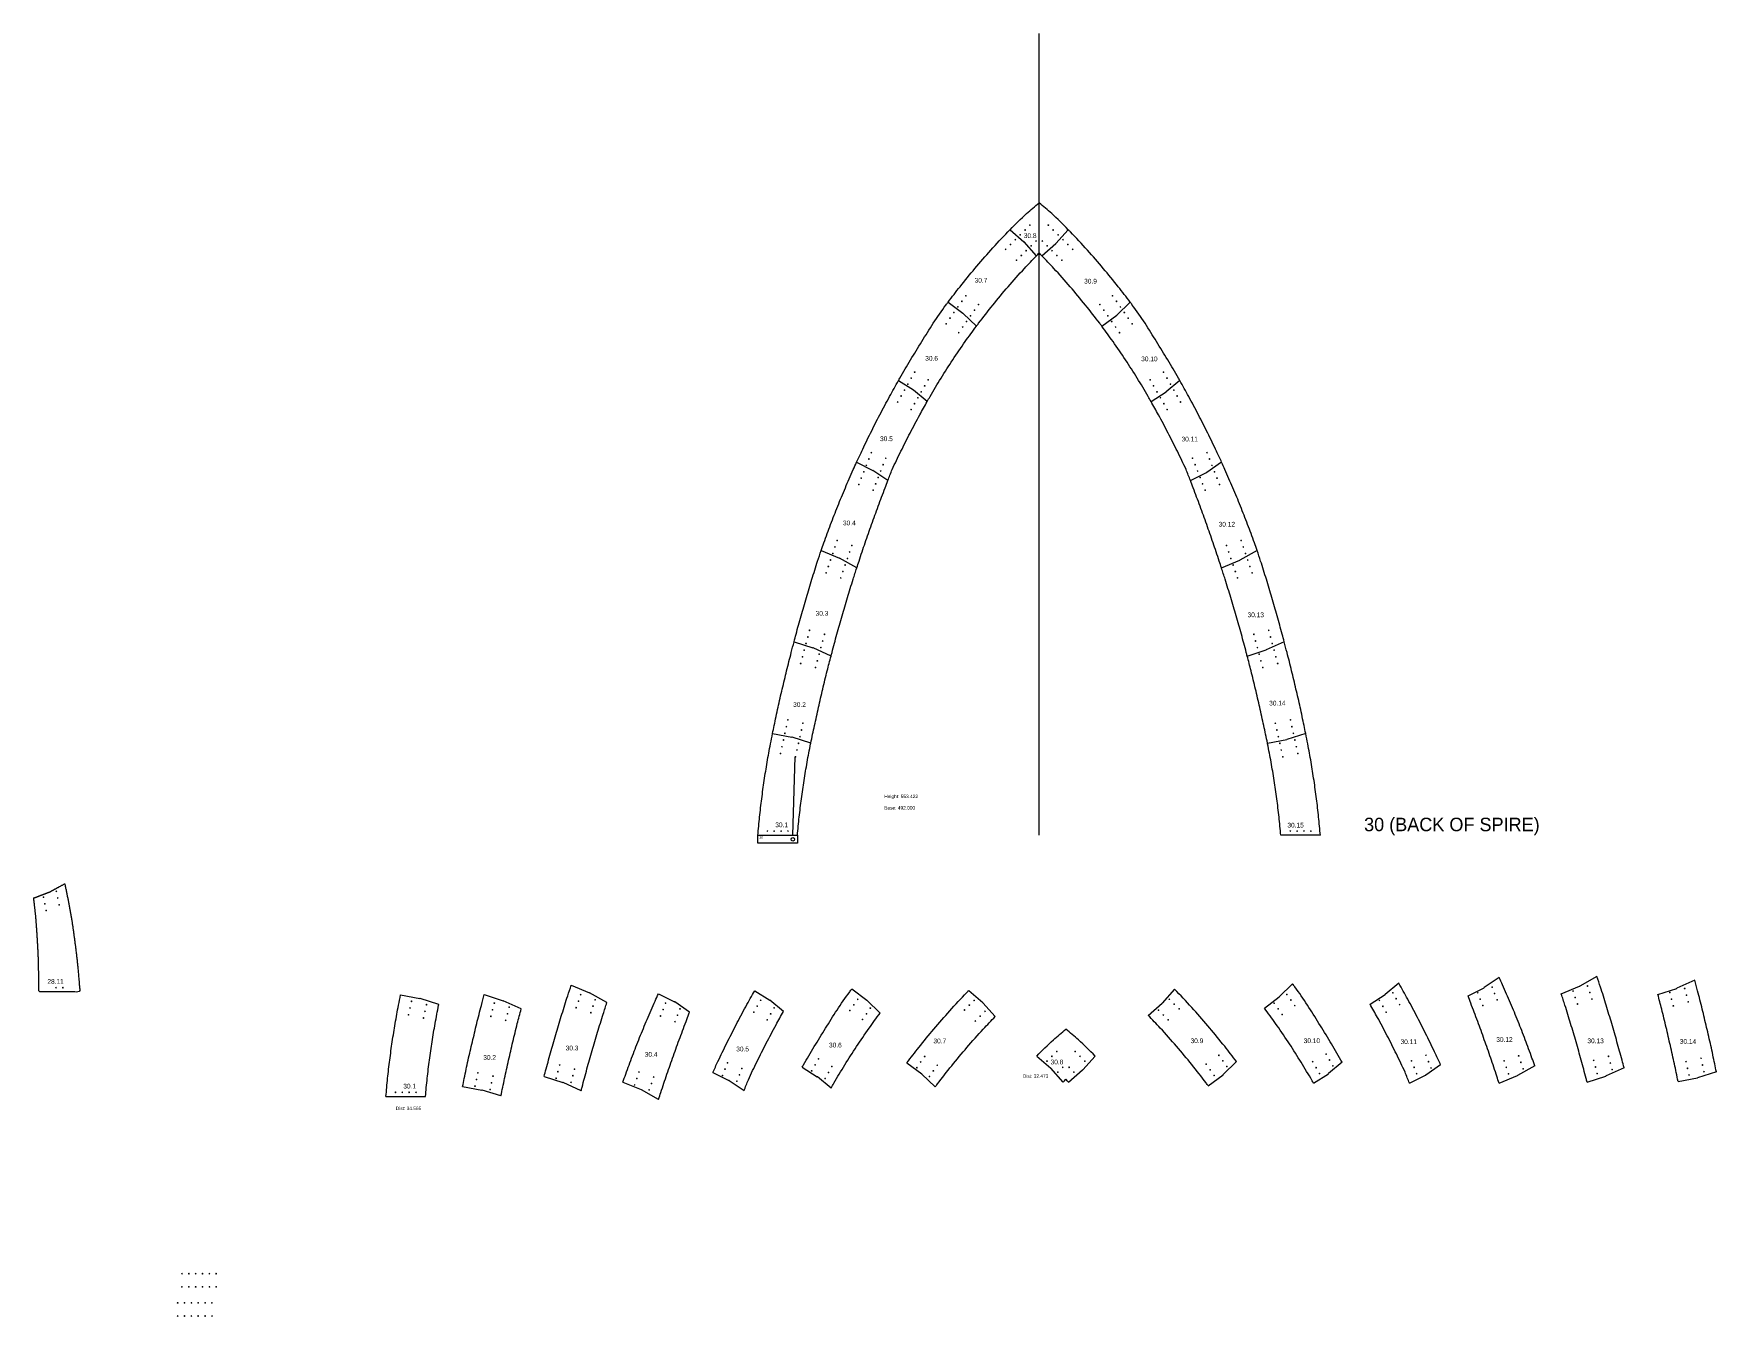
# Model space of a CAD drawing. Header units: inches. Extents: x -1683 to 11264, y -1696 to 4470.
# Drawn here: x 8330 to 9802, y -257 to 865 of the extents above; entities that cross this region are included whole.
import ezdxf

# ---------------------------------------------------------------- set-up
doc = ezdxf.new("R2010")
doc.units = ezdxf.units.IN
doc.header["$MEASUREMENT"] = 0
doc.layers.add('Anchoring', color=1, linetype='Continuous')
doc.layers.add('Annotation', color=7, linetype='Continuous', lineweight=9)
doc.layers.add('Drilling', color=3, linetype='Continuous', lineweight=13)
doc.styles.get("Standard").update_dxf_attribs({"font": 'Arial.ttf'})
doc.styles.add('Tw Cen MT', font='')
doc.styles.get('Tw Cen MT').set_extended_font_data('Tw Cen MT')

msp = doc.modelspace()

# ---------------------------------------------------------------- linework, layer by layer
for p, q in [((9209.366, 163.811), (9209.366, 865.251)), ((9183.89, 693.72), (9196.091, 683.054)), ((9234.843, 693.72), (9224.046, 681.635)), ((9206.975, 670.882), (9196.178, 682.967)), ((9211.758, 670.882), (9223.958, 681.548)), ((9129.762, 630.381), (9142.71, 620.582)), ((9154.451, 609.188), (9142.803, 620.502)), ((9264.282, 609.188), (9277.23, 618.987)), ((9288.971, 630.381), (9277.323, 619.067)), ((9086.361, 561.802), (9099.464, 553.5)), ((9332.372, 561.802), (9320.443, 551.886)), ((9111.498, 543.508), (9099.568, 553.424)), ((9307.235, 543.508), (9320.339, 551.81)), ((9049.723, 490.221), (9063.826, 483.114)), ((9369.009, 490.221), (9355.916, 481.392)), ((9077.028, 474.221), (9063.935, 483.05)), ((9341.705, 474.221), (9355.807, 481.328)), ((9018.686, 412.962), (9034.657, 406.297)), ((9400.047, 412.962), (9384.949, 404.502)), ((9049.858, 397.786), (9034.761, 406.246)), ((9368.875, 397.786), (9384.846, 404.451)), ((8994.979, 333.179), (9011.469, 327.874)), ((9027.346, 320.664), (9011.576, 327.832)), ((9391.387, 320.664), (9407.876, 325.97)), ((9423.754, 333.179), (9407.984, 326.011)), ((8976.179, 252.781), (8993.091, 249.645)), ((9442.554, 252.781), (9426.119, 247.706)), ((9009.639, 244.543), (8993.204, 249.617)), ((9409.094, 244.543), (9426.006, 247.678)), ((8963.366, 163.811), (8997.931, 163.811)), ((9455.366, 163.811), (9420.801, 163.811)), ((8800.064, 32.6), (8816.035, 25.935)), ((9045.573, 29.513), (9058.521, 19.714)), ((9431.125, 33.793), (9419.477, 22.479)), ((9523.954, 34.502), (9512.024, 24.586)), ((9584.552, 23.355), (9598.654, 30.462)), ((9611.857, 39.356), (9598.763, 30.526)), ((9666.157, 25.041), (9682.128, 31.707)), ((9697.329, 40.218), (9682.232, 31.757)), ((9750.588, 24.629), (9767.078, 29.934)), ((9782.955, 37.144), (9767.186, 29.976)), ((8650.79, 24.173), (8667.703, 21.038)), ((8684.251, 15.935), (8667.816, 21.01)), ((8723.893, 24.427), (8740.383, 19.122)), ((8756.26, 11.913), (8740.49, 19.08)), ((8831.236, 17.424), (8816.139, 25.884)), ((8876.355, 25.217), (8890.458, 18.11)), ((8903.66, 9.217), (8890.567, 18.046)), ((8960.569, 27.883), (8973.673, 19.581)), ((8985.706, 9.59), (8973.777, 19.506)), ((9070.262, 8.32), (9058.614, 19.634)), ((9147.889, 28.143), (9160.09, 17.477)), ((9170.974, 5.306), (9160.178, 17.391)), ((9304.831, 6.276), (9317.032, 16.942)), ((9327.916, 29.114), (9317.12, 17.029)), ((9406.436, 12.6), (9419.384, 22.399)), ((9498.816, 16.208), (9511.92, 24.51)), ((9207.3, -29.291), (9219.5, -39.956)), ((9258.253, -29.291), (9247.456, -41.376)), ((8923.932, -43.698), (8938.034, -50.805)), ((9002.172, -39.066), (9015.276, -47.368)), ((9093.761, -35.196), (9106.709, -44.995)), ((9230.385, -52.128), (9219.588, -40.043)), ((9235.168, -52.128), (9247.368, -41.462)), ((9382.045, -34.225), (9370.397, -45.539)), ((9474.526, -34.786), (9462.596, -44.702)), ((9560.591, -37.079), (9547.498, -45.908)), ((9642.894, -37.903), (9627.797, -46.363)), ((9721.036, -39.565), (9705.267, -46.733)), ((9801.756, -43.255), (9785.32, -48.329)), ((8705.093, -55.971), (8722.005, -59.107)), ((8776.357, -47.183), (8792.847, -52.489)), ((8808.724, -59.698), (8792.954, -52.53)), ((8845.318, -52.041), (8861.289, -58.707)), ((8876.49, -67.218), (8861.393, -58.757)), ((8951.236, -59.698), (8938.143, -50.869)), ((9027.309, -57.359), (9015.38, -47.443)), ((9118.45, -56.389), (9106.802, -45.075)), ((9357.356, -55.418), (9370.304, -45.619)), ((9449.389, -53.079), (9462.492, -44.777)), ((9533.286, -53.079), (9547.389, -45.972)), ((9611.722, -53.079), (9627.693, -46.414)), ((9688.669, -52.08), (9705.159, -46.775)), ((9768.295, -51.493), (9785.208, -48.357)), ((8637.978, -64.796), (8672.543, -64.796)), ((8738.553, -64.209), (8722.118, -59.135))]:
    msp.add_line(p, q)
for centre, start, end in [((9195.432, 682.301), 41.777511, 48.839722), ((9223.3, 682.301), 311.160278, 318.222489), ((9142.106, 619.784), 45.833383, 52.881474), ((9276.627, 619.784), 307.118526, 314.166617), ((9098.929, 552.655), 50.266369, 57.643305), ((9319.803, 552.655), 302.356695, 309.733631), ((9063.376, 482.221), 56.006698, 63.253323), ((9355.357, 482.221), 296.746677, 303.993302), ((9034.272, 405.374), 60.73314, 67.347167), ((9384.461, 405.374), 292.652833, 299.26686), ((9011.162, 326.922), 65.557147, 72.165082), ((9407.57, 326.922), 287.834918, 294.442853), ((8992.909, 248.662), 72.841267, 79.495785), ((9425.824, 248.662), 280.504215, 287.158733), ((9598.204, 31.355), 296.746677, 303.993302), ((9681.743, 32.63), 292.652833, 299.26686), ((9766.772, 30.886), 287.834918, 294.442853), ((8667.521, 20.054), 72.841267, 79.495785), ((8740.077, 18.17), 65.557147, 72.165082), ((8815.65, 25.012), 60.73314, 67.347167), ((8890.008, 17.217), 56.006698, 63.253323), ((8973.138, 18.737), 50.266369, 57.643305), ((9057.918, 18.917), 45.833383, 52.881474), ((9159.432, 16.724), 41.777511, 48.839722), ((9316.374, 17.695), 311.160278, 318.222489), ((9418.78, 23.196), 307.118526, 314.166617), ((9511.385, 25.355), 302.356695, 309.733631), ((9218.842, -40.709), 41.777511, 48.839722), ((9246.71, -40.709), 311.160278, 318.222489), ((8792.541, -53.441), 65.557147, 72.165082), ((8860.904, -59.63), 60.73314, 67.347167), ((8937.584, -51.698), 56.006698, 63.253323), ((9014.741, -48.212), 50.266369, 57.643305), ((9106.106, -45.792), 45.833383, 52.881474), ((9369.7, -44.822), 307.118526, 314.166617), ((9461.957, -43.933), 302.356695, 309.733631), ((9546.939, -45.079), 296.746677, 303.993302), ((9627.308, -45.491), 292.652833, 299.26686), ((9704.853, -45.823), 287.834918, 294.442853), ((9785.025, -47.374), 280.504215, 287.158733), ((8721.823, -60.09), 72.841267, 79.495785)]:
    msp.add_arc(centre, 1, start, end)
for points, knots in [([(9183.89, 693.72), (9188.585, 698.558), (9196.805, 706.705), (9205.669, 714.134), (9209.366, 717.233)], [584.0567984, 584.0567984, 584.0567984, 584.0567984, 604.27304812, 618.74181124, 618.74181124, 618.74181124, 618.74181124]), ([(9234.843, 693.72), (9230.147, 698.558), (9221.928, 706.705), (9213.064, 714.134), (9209.366, 717.233)], [584.0567984, 584.0567984, 584.0567984, 584.0567984, 604.27304812, 618.74181124, 618.74181124, 618.74181124, 618.74181124]), ([(9129.762, 630.381), (9133.147, 634.915), (9140.852, 644.819), (9153.255, 660.026), (9167.223, 676.043), (9177.598, 687.206), (9183.274, 693.085), (9183.89, 693.72)], [500.69094883, 500.69094883, 500.69094883, 500.69094883, 517.66482708, 538.33216574, 559.55505052, 581.40430384, 584.0567984, 584.0567984, 584.0567984, 584.0567984]), ([(9288.971, 630.381), (9285.586, 634.915), (9277.88, 644.819), (9265.478, 660.026), (9251.509, 676.043), (9241.134, 687.206), (9235.459, 693.085), (9234.843, 693.72)], [500.69094883, 500.69094883, 500.69094883, 500.69094883, 517.66482708, 538.33216574, 559.55505052, 581.40430384, 584.0567984, 584.0567984, 584.0567984, 584.0567984]), ([(9154.451, 609.188), (9155.104, 610.064), (9159.819, 616.348), (9168.919, 628.021), (9182.275, 644.035), (9195.008, 658.372), (9203.454, 667.215), (9206.975, 670.882)], [477.23373412, 477.23373412, 477.23373412, 477.23373412, 480.51282318, 500.80203894, 521.62849149, 543.06172583, 558.31145368, 558.31145368, 558.31145368, 558.31145368]), ([(9264.282, 609.188), (9263.628, 610.064), (9258.913, 616.348), (9249.814, 628.021), (9236.457, 644.035), (9223.724, 658.372), (9215.279, 667.215), (9211.758, 670.882)], [477.23373412, 477.23373412, 477.23373412, 477.23373412, 480.51282318, 500.80203894, 521.62849149, 543.06172583, 558.31145368, 558.31145368, 558.31145368, 558.31145368]), ([(9086.361, 561.802), (9086.742, 562.472), (9090.188, 568.512), (9096.856, 579.924), (9106.772, 595.822), (9116.695, 612.083), (9124.624, 623.453), (9129.124, 629.527), (9129.762, 630.381)], [419.49183141, 419.49183141, 419.49183141, 419.49183141, 421.80471774, 440.35447228, 459.13634959, 478.01558154, 497.49310601, 500.69094883, 500.69094883, 500.69094883, 500.69094883]), ([(9332.372, 561.802), (9331.991, 562.472), (9328.544, 568.512), (9321.877, 579.924), (9311.96, 595.822), (9302.037, 612.083), (9294.109, 623.453), (9289.609, 629.527), (9288.971, 630.381)], [419.49183141, 419.49183141, 419.49183141, 419.49183141, 421.80471774, 440.35447228, 459.13634959, 478.01558154, 497.49310601, 500.69094883, 500.69094883, 500.69094883, 500.69094883]), ([(9111.498, 543.508), (9112.315, 544.946), (9116.229, 551.774), (9123.535, 563.957), (9133.786, 579.971), (9144.119, 595.083), (9151.155, 604.771), (9154.451, 609.188)], [398.70864867, 398.70864867, 398.70864867, 398.70864867, 403.66818086, 422.32052792, 441.31908845, 460.70197751, 477.23373412, 477.23373412, 477.23373412, 477.23373412]), ([(9307.235, 543.508), (9306.418, 544.946), (9302.504, 551.774), (9295.198, 563.957), (9284.947, 579.971), (9274.613, 595.083), (9267.578, 604.771), (9264.282, 609.188)], [398.70864867, 398.70864867, 398.70864867, 398.70864867, 403.66818086, 422.32052792, 441.31908845, 460.70197751, 477.23373412, 477.23373412, 477.23373412, 477.23373412]), ([(9049.723, 490.221), (9051.187, 493.426), (9055.163, 501.996), (9061.874, 515.889), (9070.001, 531.894), (9078.17, 547.22), (9083.72, 557.16), (9086.361, 561.802)], [339.05410707, 339.05410707, 339.05410707, 339.05410707, 349.62542098, 367.39457026, 385.33892623, 403.47110769, 419.49183141, 419.49183141, 419.49183141, 419.49183141]), ([(9369.009, 490.221), (9367.545, 493.426), (9363.57, 501.996), (9356.859, 515.889), (9348.732, 531.894), (9340.563, 547.22), (9335.013, 557.16), (9332.372, 561.802)], [339.05410707, 339.05410707, 339.05410707, 339.05410707, 349.62542098, 367.39457026, 385.33892623, 403.47110769, 419.49183141, 419.49183141, 419.49183141, 419.49183141]), ([(9077.028, 474.221), (9078.253, 477.44), (9081.666, 486.139), (9088.452, 499.888), (9096.467, 515.901), (9104.2, 530.448), (9109.294, 539.63), (9111.498, 543.508)], [321.26093679, 321.26093679, 321.26093679, 321.26093679, 331.59317621, 349.2911042, 367.21183152, 385.32552096, 398.70864867, 398.70864867, 398.70864867, 398.70864867]), ([(9341.705, 474.221), (9340.479, 477.44), (9337.067, 486.139), (9330.281, 499.888), (9322.265, 515.901), (9314.532, 530.448), (9309.439, 539.63), (9307.235, 543.508)], [321.26093679, 321.26093679, 321.26093679, 321.26093679, 331.59317621, 349.2911042, 367.21183152, 385.32552096, 398.70864867, 398.70864867, 398.70864867, 398.70864867]), ([(9018.686, 412.962), (9019.474, 415.25), (9022.157, 422.897), (9026.96, 435.867), (9033.21, 451.873), (9039.821, 467.876), (9045.387, 480.65), (9048.749, 488.088), (9049.723, 490.221)], [255.76532968, 255.76532968, 255.76532968, 255.76532968, 263.02219342, 280.07714609, 297.25556075, 314.5665379, 332.01973295, 339.05410707, 339.05410707, 339.05410707, 339.05410707]), ([(9400.047, 412.962), (9399.259, 415.25), (9396.576, 422.897), (9391.773, 435.867), (9385.523, 451.873), (9378.912, 467.876), (9373.346, 480.65), (9369.983, 488.088), (9369.009, 490.221)], [255.76532968, 255.76532968, 255.76532968, 255.76532968, 263.02219342, 280.07714609, 297.25556075, 314.5665379, 332.01973295, 339.05410707, 339.05410707, 339.05410707, 339.05410707]), ([(9049.858, 397.786), (9050.509, 399.796), (9052.911, 407.152), (9057.17, 419.844), (9062.763, 435.843), (9068.548, 451.854), (9073.426, 464.605), (9076.216, 472.087), (9077.028, 474.221)], [240.13399543, 240.13399543, 240.13399543, 240.13399543, 246.47190014, 263.34927755, 280.29663895, 297.31737947, 314.41501211, 321.26093679, 321.26093679, 321.26093679, 321.26093679]), ([(9368.875, 397.786), (9368.223, 399.796), (9365.822, 407.152), (9361.563, 419.844), (9355.97, 435.843), (9350.185, 451.854), (9345.306, 464.605), (9342.517, 472.087), (9341.705, 474.221)], [240.13399543, 240.13399543, 240.13399543, 240.13399543, 246.47190014, 263.34927755, 280.29663895, 297.31737947, 314.41501211, 321.26093679, 321.26093679, 321.26093679, 321.26093679]), ([(8994.979, 333.179), (8995.564, 335.391), (8997.581, 342.947), (9001.139, 355.837), (9005.749, 371.839), (9010.583, 387.835), (9014.834, 401.57), (9017.638, 409.92), (9018.686, 412.962)], [172.51998965, 172.51998965, 172.51998965, 172.51998965, 179.38412964, 195.98186664, 212.63398548, 229.34329281, 246.11267502, 255.76532968, 255.76532968, 255.76532968, 255.76532968]), ([(9423.754, 333.179), (9423.169, 335.391), (9421.152, 342.947), (9417.594, 355.837), (9412.984, 371.839), (9408.15, 387.835), (9403.899, 401.57), (9401.094, 409.92), (9400.047, 412.962)], [172.51998965, 172.51998965, 172.51998965, 172.51998965, 179.38412964, 195.98186664, 212.63398548, 229.34329281, 246.11267502, 255.76532968, 255.76532968, 255.76532968, 255.76532968]), ([(9027.346, 320.664), (9027.623, 321.713), (9029.309, 328.1), (9032.404, 339.847), (9036.963, 355.837), (9041.693, 371.84), (9046.018, 385.823), (9048.782, 394.465), (9049.858, 397.786)], [159.78248164, 159.78248164, 159.78248164, 159.78248164, 163.03668736, 179.59802858, 196.22732761, 212.91405962, 229.66122162, 240.13399543, 240.13399543, 240.13399543, 240.13399543]), ([(9391.387, 320.664), (9391.11, 321.713), (9389.423, 328.1), (9386.329, 339.847), (9381.77, 355.837), (9377.039, 371.84), (9372.715, 385.823), (9369.95, 394.465), (9368.875, 397.786)], [159.78248164, 159.78248164, 159.78248164, 159.78248164, 163.03668736, 179.59802858, 196.22732761, 212.91405962, 229.66122162, 240.13399543, 240.13399543, 240.13399543, 240.13399543]), ([(8976.179, 252.781), (8976.657, 255.124), (8978.24, 262.804), (8980.871, 275.859), (8984.704, 291.816), (8988.476, 307.836), (8991.951, 321.615), (8994.154, 330.059), (8994.979, 333.179)], [89.94025769, 89.94025769, 89.94025769, 89.94025769, 97.11629757, 113.46199703, 129.8902325, 146.34094249, 162.8380424, 172.51998965, 172.51998965, 172.51998965, 172.51998965]), ([(9442.554, 252.781), (9442.075, 255.124), (9440.493, 262.804), (9437.861, 275.859), (9434.029, 291.816), (9430.257, 307.836), (9426.782, 321.615), (9424.579, 330.059), (9423.754, 333.179)], [89.94025769, 89.94025769, 89.94025769, 89.94025769, 97.11629757, 113.46199703, 129.8902325, 146.34094249, 162.8380424, 172.51998965, 172.51998965, 172.51998965, 172.51998965]), ([(9009.639, 244.543), (9010.678, 249.64), (9012.918, 260.067), (9016.382, 275.826), (9020.039, 291.839), (9023.698, 306.79), (9026.217, 316.383), (9027.346, 320.664)], [81.61850303, 81.61850303, 81.61850303, 81.61850303, 97.22587684, 113.60990289, 130.02641918, 146.50059386, 159.78248164, 159.78248164, 159.78248164, 159.78248164]), ([(9409.094, 244.543), (9408.055, 249.64), (9405.815, 260.067), (9402.35, 275.826), (9398.693, 291.839), (9395.035, 306.79), (9392.516, 316.383), (9391.387, 320.664)], [81.61850303, 81.61850303, 81.61850303, 81.61850303, 97.22587684, 113.60990289, 130.02641918, 146.50059386, 159.78248164, 159.78248164, 159.78248164, 159.78248164]), ([(8963.366, 163.811), (8963.844, 169.147), (8964.801, 179.83), (8966.673, 195.832), (8968.868, 211.837), (8971.426, 227.84), (8973.893, 241.491), (8975.569, 249.793), (8976.179, 252.781)], [0, 0, 0, 0, 16.0707012, 32.17750999, 48.3281132, 64.53038403, 80.79241898, 89.94025769, 89.94025769, 89.94025769, 89.94025769]), ([(9455.366, 163.811), (9454.888, 169.147), (9453.932, 179.83), (9452.06, 195.832), (9449.865, 211.837), (9447.307, 227.84), (9444.84, 241.491), (9443.164, 249.793), (9442.554, 252.781)], [0, 0, 0, 0, 16.0707012, 32.17750999, 48.3281132, 64.53038403, 80.79241898, 89.94025769, 89.94025769, 89.94025769, 89.94025769]), ([(8997.931, 163.811), (8998.433, 169.147), (8999.436, 179.832), (9001.399, 195.834), (9003.702, 211.839), (9006.382, 227.843), (9008.459, 238.734), (9009.589, 244.299), (9009.639, 244.543)], [0, 0, 0, 0, 16.07770091, 32.19512346, 48.36075966, 64.58332782, 80.87180208, 81.61850303, 81.61850303, 81.61850303, 81.61850303]), ([(9420.801, 163.811), (9420.3, 169.147), (9419.297, 179.832), (9417.334, 195.834), (9415.031, 211.839), (9412.35, 227.843), (9410.274, 238.734), (9409.143, 244.299), (9409.094, 244.543)], [0, 0, 0, 0, 16.07770091, 32.19512346, 48.36075966, 64.58332782, 80.87180208, 81.61850303, 81.61850303, 81.61850303, 81.61850303]), ([(8776.357, -47.183), (8776.942, -44.971), (8778.959, -37.415), (8782.517, -24.526), (8787.127, -8.523), (8791.961, 7.473), (8796.212, 21.208), (8799.016, 29.558), (8800.064, 32.6)], [172.51998965, 172.51998965, 172.51998965, 172.51998965, 179.38412964, 195.98186664, 212.63398548, 229.34329281, 246.11267502, 255.76532968, 255.76532968, 255.76532968, 255.76532968]), ([(9002.172, -39.066), (9002.554, -38.396), (9006, -32.355), (9012.668, -20.944), (9022.584, -5.046), (9032.507, 11.216), (9040.435, 22.585), (9044.935, 28.659), (9045.573, 29.513)], [419.49183141, 419.49183141, 419.49183141, 419.49183141, 421.80471774, 440.35447228, 459.13634959, 478.01558154, 497.49310601, 500.69094883, 500.69094883, 500.69094883, 500.69094883]), ([(9474.526, -34.786), (9474.144, -34.116), (9470.698, -28.075), (9464.03, -16.664), (9454.114, -0.766), (9444.191, 15.495), (9436.263, 26.865), (9431.763, 32.939), (9431.125, 33.793)], [419.49183141, 419.49183141, 419.49183141, 419.49183141, 421.80471774, 440.35447228, 459.13634959, 478.01558154, 497.49310601, 500.69094883, 500.69094883, 500.69094883, 500.69094883]), ([(9560.591, -37.079), (9559.127, -33.874), (9555.152, -25.304), (9548.44, -11.411), (9540.313, 4.594), (9532.144, 19.92), (9526.595, 29.86), (9523.954, 34.502)], [339.05410707, 339.05410707, 339.05410707, 339.05410707, 349.62542098, 367.39457026, 385.33892623, 403.47110769, 419.49183141, 419.49183141, 419.49183141, 419.49183141]), ([(9642.894, -37.903), (9642.106, -35.616), (9639.423, -27.968), (9634.62, -14.998), (9628.37, 1.008), (9621.759, 17.011), (9616.193, 29.785), (9612.831, 37.223), (9611.857, 39.356)], [255.76532968, 255.76532968, 255.76532968, 255.76532968, 263.02219342, 280.07714609, 297.25556075, 314.5665379, 332.01973295, 339.05410707, 339.05410707, 339.05410707, 339.05410707]), ([(9721.036, -39.565), (9720.452, -37.353), (9718.434, -29.797), (9714.876, -16.908), (9710.266, -0.905), (9705.433, 15.091), (9701.181, 28.826), (9698.377, 37.176), (9697.329, 40.218)], [172.51998965, 172.51998965, 172.51998965, 172.51998965, 179.38412964, 195.98186664, 212.63398548, 229.34329281, 246.11267502, 255.76532968, 255.76532968, 255.76532968, 255.76532968]), ([(9801.756, -43.255), (9801.277, -40.911), (9799.695, -33.232), (9797.063, -20.176), (9793.23, -4.22), (9789.458, 11.8), (9785.984, 25.58), (9783.781, 34.023), (9782.955, 37.144)], [89.94025769, 89.94025769, 89.94025769, 89.94025769, 97.11629757, 113.46199703, 129.8902325, 146.34094249, 162.8380424, 172.51998965, 172.51998965, 172.51998965, 172.51998965]), ([(8637.978, -64.796), (8638.456, -59.461), (8639.413, -48.777), (8641.285, -32.775), (8643.479, -16.771), (8646.037, -0.768), (8648.505, 12.883), (8650.18, 21.186), (8650.79, 24.173)], [0, 0, 0, 0, 16.0707012, 32.17750999, 48.3281132, 64.53038403, 80.79241898, 89.94025769, 89.94025769, 89.94025769, 89.94025769]), ([(8672.543, -64.796), (8673.044, -59.46), (8674.047, -48.775), (8676.01, -32.773), (8678.314, -16.768), (8680.994, -0.764), (8683.07, 10.127), (8684.201, 15.691), (8684.251, 15.935)], [0, 0, 0, 0, 16.07770091, 32.19512346, 48.36075966, 64.58332782, 80.87180208, 81.61850303, 81.61850303, 81.61850303, 81.61850303]), ([(8705.093, -55.971), (8705.571, -53.627), (8707.154, -45.948), (8709.786, -32.892), (8713.618, -16.936), (8717.39, -0.916), (8720.865, 12.863), (8723.068, 21.307), (8723.893, 24.427)], [89.94025769, 89.94025769, 89.94025769, 89.94025769, 97.11629757, 113.46199703, 129.8902325, 146.34094249, 162.8380424, 172.51998965, 172.51998965, 172.51998965, 172.51998965]), ([(8808.724, -59.698), (8809.001, -58.649), (8810.687, -52.263), (8813.782, -40.515), (8818.341, -24.525), (8823.072, -8.522), (8827.396, 5.46), (8830.16, 14.102), (8831.236, 17.424)], [159.78248164, 159.78248164, 159.78248164, 159.78248164, 163.03668736, 179.59802858, 196.22732761, 212.91405962, 229.66122162, 240.13399543, 240.13399543, 240.13399543, 240.13399543]), ([(8845.318, -52.041), (8846.106, -49.754), (8848.789, -42.107), (8853.592, -29.137), (8859.842, -13.131), (8866.453, 2.873), (8872.019, 15.646), (8875.381, 23.084), (8876.355, 25.217)], [255.76532968, 255.76532968, 255.76532968, 255.76532968, 263.02219342, 280.07714609, 297.25556075, 314.5665379, 332.01973295, 339.05410707, 339.05410707, 339.05410707, 339.05410707]), ([(8923.932, -43.698), (8925.396, -40.492), (8929.371, -31.922), (8936.082, -18.029), (8944.209, -2.025), (8952.378, 13.301), (8957.928, 23.242), (8960.569, 27.883)], [339.05410707, 339.05410707, 339.05410707, 339.05410707, 349.62542098, 367.39457026, 385.33892623, 403.47110769, 419.49183141, 419.49183141, 419.49183141, 419.49183141]), ([(9093.761, -35.196), (9097.146, -30.662), (9104.852, -20.757), (9117.254, -5.55), (9131.223, 10.466), (9141.598, 21.63), (9147.273, 27.508), (9147.889, 28.143)], [500.69094883, 500.69094883, 500.69094883, 500.69094883, 517.66482708, 538.33216574, 559.55505052, 581.40430384, 584.0567984, 584.0567984, 584.0567984, 584.0567984]), ([(9382.045, -34.225), (9378.659, -29.691), (9370.954, -19.786), (9358.551, -4.58), (9344.583, 11.437), (9334.208, 22.6), (9328.532, 28.479), (9327.916, 29.114)], [500.69094883, 500.69094883, 500.69094883, 500.69094883, 517.66482708, 538.33216574, 559.55505052, 581.40430384, 584.0567984, 584.0567984, 584.0567984, 584.0567984]), ([(9533.286, -53.079), (9532.061, -49.86), (9528.649, -41.161), (9521.863, -27.412), (9513.847, -11.399), (9506.114, 3.148), (9501.02, 12.33), (9498.816, 16.208)], [321.26093679, 321.26093679, 321.26093679, 321.26093679, 331.59317621, 349.2911042, 367.21183152, 385.32552096, 398.70864867, 398.70864867, 398.70864867, 398.70864867]), ([(9611.722, -53.079), (9611.071, -51.07), (9608.669, -43.713), (9604.41, -31.021), (9598.817, -15.022), (9593.032, 0.989), (9588.154, 13.74), (9585.364, 21.222), (9584.552, 23.355)], [240.13399543, 240.13399543, 240.13399543, 240.13399543, 246.47190014, 263.34927755, 280.29663895, 297.31737947, 314.41501211, 321.26093679, 321.26093679, 321.26093679, 321.26093679]), ([(9688.669, -52.08), (9688.393, -51.031), (9686.706, -44.645), (9683.611, -32.897), (9679.053, -16.908), (9674.322, -0.904), (9669.997, 13.078), (9667.233, 21.72), (9666.157, 25.041)], [159.78248164, 159.78248164, 159.78248164, 159.78248164, 163.03668736, 179.59802858, 196.22732761, 212.91405962, 229.66122162, 240.13399543, 240.13399543, 240.13399543, 240.13399543]), ([(9768.295, -51.493), (9767.257, -46.395), (9765.017, -35.969), (9761.552, -20.209), (9757.895, -4.196), (9754.237, 10.754), (9751.718, 20.348), (9750.588, 24.629)], [81.61850303, 81.61850303, 81.61850303, 81.61850303, 97.22587684, 113.60990289, 130.02641918, 146.50059386, 159.78248164, 159.78248164, 159.78248164, 159.78248164]), ([(8738.553, -64.209), (8739.592, -59.111), (8741.832, -48.685), (8745.296, -32.926), (8748.953, -16.913), (8752.612, -1.962), (8755.131, 7.632), (8756.26, 11.913)], [81.61850303, 81.61850303, 81.61850303, 81.61850303, 97.22587684, 113.60990289, 130.02641918, 146.50059386, 159.78248164, 159.78248164, 159.78248164, 159.78248164]), ([(8876.49, -67.218), (8877.141, -65.208), (8879.543, -57.852), (8883.802, -45.159), (8889.395, -29.16), (8895.18, -13.149), (8900.058, -0.399), (8902.848, 7.083), (8903.66, 9.217)], [240.13399543, 240.13399543, 240.13399543, 240.13399543, 246.47190014, 263.34927755, 280.29663895, 297.31737947, 314.41501211, 321.26093679, 321.26093679, 321.26093679, 321.26093679]), ([(8951.236, -59.698), (8952.462, -56.478), (8955.874, -47.78), (8962.66, -34.03), (8970.676, -18.018), (8978.409, -3.47), (8983.502, 5.711), (8985.706, 9.59)], [321.26093679, 321.26093679, 321.26093679, 321.26093679, 331.59317621, 349.2911042, 367.21183152, 385.32552096, 398.70864867, 398.70864867, 398.70864867, 398.70864867]), ([(9027.309, -57.359), (9028.126, -55.922), (9032.04, -49.093), (9039.346, -36.91), (9049.597, -20.896), (9059.931, -5.784), (9066.966, 3.904), (9070.262, 8.32)], [398.70864867, 398.70864867, 398.70864867, 398.70864867, 403.66818086, 422.32052792, 441.31908845, 460.70197751, 477.23373412, 477.23373412, 477.23373412, 477.23373412]), ([(9118.45, -56.389), (9119.104, -55.513), (9123.819, -49.228), (9132.919, -37.555), (9146.275, -21.541), (9159.008, -7.204), (9167.453, 1.639), (9170.974, 5.306)], [477.23373412, 477.23373412, 477.23373412, 477.23373412, 480.51282318, 500.80203894, 521.62849149, 543.06172583, 558.31145368, 558.31145368, 558.31145368, 558.31145368]), ([(9357.356, -55.418), (9356.702, -54.542), (9351.987, -48.258), (9342.887, -36.585), (9329.531, -20.571), (9316.798, -6.234), (9308.353, 2.61), (9304.831, 6.276)], [477.23373412, 477.23373412, 477.23373412, 477.23373412, 480.51282318, 500.80203894, 521.62849149, 543.06172583, 558.31145368, 558.31145368, 558.31145368, 558.31145368]), ([(9449.389, -53.079), (9448.572, -51.642), (9444.658, -44.814), (9437.352, -32.63), (9427.101, -16.617), (9416.767, -1.505), (9409.732, 8.183), (9406.436, 12.6)], [398.70864867, 398.70864867, 398.70864867, 398.70864867, 403.66818086, 422.32052792, 441.31908845, 460.70197751, 477.23373412, 477.23373412, 477.23373412, 477.23373412]), ([(9207.3, -29.291), (9211.995, -24.452), (9220.215, -16.306), (9229.079, -8.876), (9232.776, -5.777)], [584.0567984, 584.0567984, 584.0567984, 584.0567984, 604.27304812, 618.74181124, 618.74181124, 618.74181124, 618.74181124]), ([(9258.253, -29.291), (9253.557, -24.452), (9245.338, -16.306), (9236.474, -8.876), (9232.776, -5.777)], [584.0567984, 584.0567984, 584.0567984, 584.0567984, 604.27304812, 618.74181124, 618.74181124, 618.74181124, 618.74181124])]:
    msp.add_open_spline(points, degree=3, knots=knots)
for points in [[(9206.975, 670.882), (9207.771, 671.712), (9208.569, 672.541), (9209.366, 673.37)], [(9211.758, 670.882), (9210.961, 671.712), (9210.164, 672.541), (9209.367, 673.37)], [(9230.385, -52.128), (9231.181, -51.299), (9231.979, -50.469), (9232.776, -49.64)], [(9235.168, -52.128), (9234.371, -51.299), (9233.574, -50.469), (9232.777, -49.64)]]:
    msp.add_open_spline(points, degree=3)
at = {"transparency": 33554687}
msp.add_rational_spline([(8329.816, 108.904), (8329.908, 108.189), (8330.673, 102.141), (8331.971, 90.759), (8332.981, 74.759), (8333.991, 58.765), (8334.287, 42.776), (8334.39, 26.759), (8346.34, 26.759), (8358.291, 26.759), (8370.241, 26.759), (8368.971, 42.759), (8367.437, 58.759), (8365.262, 74.759), (8363.086, 90.759), (8360.122, 106.318), (8358.055, 116.543), (8357, 121.435), (8352.629, 119.054), (8348.258, 116.673), (8343.886, 114.291), (8343.847, 114.27), (8343.807, 114.251), (8343.765, 114.235), (8339.115, 112.458), (8334.466, 110.681), (8329.816, 108.904)], [1, 1, 1, 1, 1, 1, 1, 1, 1, 1, 1, 1, 1, 1, 1, 1, 1, 1, 1, 1, 1, 0.998510256564, 0.998510256564, 1, 1, 1, 1], degree=3, knots=[0, 0, 0, 0, 0.13402154, 1.13402154, 2.13402154, 3.13402154, 4.13296099, 4.13296099, 4.13296099, 5.13296099, 5.13296099, 5.13296099, 6.13296099, 7.13296099, 8.13296099, 9.13296099, 10.05022747, 10.05022747, 10.05022747, 11.05022747, 11.05022747, 11.05022747, 11.18395698, 11.18395698, 11.18395698, 12.18395698, 12.18395698, 12.18395698, 12.18395698], dxfattribs=at)
at = {"layer": 'Anchoring'}
msp.add_line((8993.931, 163.811), (8995.946, 232.569), dxfattribs=at)
msp.add_lwpolyline([(8963.366, 163.811), (8997.931, 163.811), (8997.931, 156.811), (8963.366, 156.811)], close=True, dxfattribs=at)
msp.add_circle((8993.931, 160.311), 1.5, dxfattribs=at)
at = {"layer": 'Drilling'}
for centre, radius in [((9197.066, 693.432), 0.323), ((9201.325, 697.658), 0.323), ((9217.407, 697.658), 0.323), ((9221.666, 693.432), 0.323), ((9184.289, 680.753), 0.323), ((9188.548, 684.979), 0.323), ((9192.807, 689.205), 0.323), ((9202.316, 679.623), 0.323), ((9206.575, 683.849), 0.323), ((9212.157, 683.849), 0.323), ((9216.416, 679.623), 0.323), ((9225.925, 689.205), 0.323), ((9230.184, 684.979), 0.323), ((9234.443, 680.753), 0.323), ((9180.03, 676.527), 0.323), ((9189.539, 666.944), 0.323), ((9193.798, 671.17), 0.323), ((9198.057, 675.396), 0.323), ((9220.675, 675.396), 0.323), ((9224.934, 671.17), 0.323), ((9229.193, 666.944), 0.323), ((9238.702, 676.527), 0.323), ((9145.203, 635.939), 0.323), ((9273.529, 635.939), 0.323), ((9134.858, 621.209), 0.323), ((9138.307, 626.119), 0.323), ((9141.755, 631.029), 0.323), ((9149.354, 618.36), 0.323), ((9152.803, 623.27), 0.323), ((9156.251, 628.18), 0.323), ((9262.482, 628.18), 0.323), ((9265.93, 623.27), 0.323), ((9269.379, 618.36), 0.323), ((9276.978, 631.029), 0.323), ((9280.426, 626.119), 0.323), ((9283.875, 621.209), 0.323), ((9127.961, 611.389), 0.323), ((9131.41, 616.299), 0.323), ((9139.009, 603.63), 0.323), ((9142.457, 608.54), 0.323), ((9145.906, 613.45), 0.323), ((9272.827, 613.45), 0.323), ((9276.275, 608.54), 0.323), ((9279.724, 603.63), 0.323), ((9287.323, 616.299), 0.323), ((9290.771, 611.389), 0.323), ((9097.533, 563.818), 0.323), ((9100.509, 569.028), 0.323), ((9112.231, 562.331), 0.323), ((9306.502, 562.331), 0.323), ((9318.224, 569.028), 0.323), ((9321.2, 563.818), 0.323), ((9088.604, 548.189), 0.323), ((9091.58, 553.398), 0.323), ((9094.556, 558.608), 0.323), ((9103.302, 546.702), 0.323), ((9106.278, 551.912), 0.323), ((9109.255, 557.122), 0.323), ((9309.478, 557.122), 0.323), ((9312.454, 551.912), 0.323), ((9315.43, 546.702), 0.323), ((9324.176, 558.608), 0.323), ((9327.152, 553.398), 0.323), ((9330.129, 548.189), 0.323), ((9085.628, 542.979), 0.323), ((9097.35, 536.282), 0.323), ((9100.326, 541.492), 0.323), ((9318.407, 541.492), 0.323), ((9321.383, 536.282), 0.323), ((9333.105, 542.979), 0.323), ((9058.193, 487.484), 0.323), ((9060.391, 493.068), 0.323), ((9062.588, 498.651), 0.323), ((9072.953, 488.123), 0.323), ((9075.15, 493.706), 0.323), ((9343.582, 493.706), 0.323), ((9345.78, 488.123), 0.323), ((9356.144, 498.651), 0.323), ((9358.342, 493.068), 0.323), ((9360.539, 487.484), 0.323), ((9051.601, 470.735), 0.323), ((9053.798, 476.318), 0.323), ((9055.996, 481.901), 0.323), ((9066.36, 471.374), 0.323), ((9068.558, 476.957), 0.323), ((9070.755, 482.54), 0.323), ((9347.977, 482.54), 0.323), ((9350.175, 476.957), 0.323), ((9352.372, 471.374), 0.323), ((9362.737, 481.901), 0.323), ((9364.934, 476.318), 0.323), ((9367.132, 470.735), 0.323), ((9064.163, 465.791), 0.323), ((9354.57, 465.791), 0.323), ((9030.808, 416.077), 0.323), ((9032.755, 421.753), 0.323), ((9045.524, 417.372), 0.323), ((9373.209, 417.372), 0.323), ((9385.978, 421.753), 0.323), ((9387.925, 416.077), 0.323), ((9024.967, 399.051), 0.323), ((9026.914, 404.727), 0.323), ((9028.861, 410.402), 0.323), ((9039.683, 400.346), 0.323), ((9041.63, 406.021), 0.323), ((9043.577, 411.697), 0.323), ((9375.155, 411.697), 0.323), ((9377.102, 406.021), 0.323), ((9379.049, 400.346), 0.323), ((9389.872, 410.402), 0.323), ((9391.819, 404.727), 0.323), ((9393.766, 399.051), 0.323), ((9023.02, 393.376), 0.323), ((9035.79, 388.995), 0.323), ((9037.736, 394.671), 0.323), ((9380.996, 394.671), 0.323), ((9382.943, 388.995), 0.323), ((9395.713, 393.376), 0.323), ((9008.547, 343.161), 0.323), ((9021.582, 339.649), 0.323), ((9397.15, 339.649), 0.323), ((9410.186, 343.161), 0.323), ((9003.864, 325.781), 0.323), ((9005.425, 331.574), 0.323), ((9006.986, 337.368), 0.323), ((9018.46, 328.062), 0.323), ((9020.021, 333.856), 0.323), ((9398.711, 333.856), 0.323), ((9400.272, 328.062), 0.323), ((9411.746, 337.368), 0.323), ((9413.307, 331.574), 0.323), ((9414.868, 325.781), 0.323), ((9000.743, 314.194), 0.323), ((9002.304, 319.988), 0.323), ((9013.778, 310.682), 0.323), ((9015.339, 316.476), 0.323), ((9016.9, 322.269), 0.323), ((9401.833, 322.269), 0.323), ((9403.394, 316.476), 0.323), ((9404.955, 310.682), 0.323), ((9416.429, 319.988), 0.323), ((9417.99, 314.194), 0.323), ((8989.549, 264.764), 0.323), ((9429.184, 264.764), 0.323), ((8986.964, 253.045), 0.323), ((8988.256, 258.905), 0.323), ((9000.147, 250.137), 0.323), ((9001.439, 255.996), 0.323), ((9002.732, 261.855), 0.323), ((9416.001, 261.855), 0.323), ((9417.293, 255.996), 0.323), ((9418.586, 250.137), 0.323), ((9430.476, 258.905), 0.323), ((9431.769, 253.045), 0.323), ((8983.086, 235.468), 0.323), ((8984.378, 241.327), 0.323), ((8985.671, 247.186), 0.323), ((8997.561, 238.419), 0.323), ((8998.854, 244.278), 0.323), ((9419.879, 244.278), 0.323), ((9421.171, 238.419), 0.323), ((9433.062, 247.186), 0.323), ((9434.354, 241.327), 0.323), ((9435.647, 235.468), 0.323), ((8996.269, 232.56), 0.323), ((9422.464, 232.56), 0.323), ((8971.649, 167.561), 0.323), ((8977.649, 167.561), 0.323), ((8983.649, 167.561), 0.323), ((8989.649, 167.561), 0.323), ((9429.084, 167.561), 0.323), ((9435.084, 167.561), 0.323), ((9441.084, 167.561), 0.323), ((9447.084, 167.561), 0.323), ((8338.392, 109.74), 0.322), ((8339.618, 103.866), 0.322), ((8349.65, 114.818), 0.322), ((8350.875, 108.944), 0.322), ((8352.101, 103.071), 0.322), ((8340.843, 97.993), 0.322), ((8349.315, 30.509), 0.323), ((8355.315, 30.509), 0.323), ((9605.584, 31.036), 0.323), ((9689.102, 31.982), 0.323), ((9774.07, 29.745), 0.323), ((8660.283, 18.579), 0.323), ((8673.466, 15.671), 0.323), ((8732.779, 17.029), 0.323), ((8806.345, 18.689), 0.323), ((8808.292, 24.364), 0.323), ((8821.062, 19.984), 0.323), ((8882.628, 16.898), 0.323), ((8965.789, 19.48), 0.323), ((9047.221, 15.431), 0.323), ((9050.67, 20.341), 0.323), ((9148.289, 15.177), 0.323), ((9152.548, 19.403), 0.323), ((9323.258, 20.373), 0.323), ((9327.517, 16.147), 0.323), ((9414.981, 16.862), 0.323), ((9426.028, 24.621), 0.323), ((9429.477, 19.711), 0.323), ((9432.925, 14.801), 0.323), ((9507.012, 19.402), 0.323), ((9518.734, 26.098), 0.323), ((9521.71, 20.889), 0.323), ((9524.687, 15.679), 0.323), ((9593.022, 26.092), 0.323), ((9595.22, 20.509), 0.323), ((9597.417, 14.926), 0.323), ((9607.782, 25.453), 0.323), ((9609.979, 19.87), 0.323), ((9676.332, 27.602), 0.323), ((9678.279, 21.926), 0.323), ((9680.226, 16.251), 0.323), ((9691.048, 26.307), 0.323), ((9692.995, 20.632), 0.323), ((9761.035, 26.233), 0.323), ((9762.596, 20.44), 0.323), ((9764.157, 14.647), 0.323), ((9775.631, 23.952), 0.323), ((9777.192, 18.159), 0.323), ((8657.697, 6.861), 0.323), ((8658.99, 12.72), 0.323), ((8670.88, 3.952), 0.323), ((8672.173, 9.811), 0.323), ((8729.657, 5.442), 0.323), ((8731.218, 11.236), 0.323), ((8742.692, 1.93), 0.323), ((8744.253, 7.724), 0.323), ((8745.814, 13.517), 0.323), ((8804.398, 13.014), 0.323), ((8817.168, 8.633), 0.323), ((8819.115, 14.309), 0.323), ((8878.233, 5.731), 0.323), ((8880.431, 11.315), 0.323), ((8890.795, 0.787), 0.323), ((8892.992, 6.37), 0.323), ((8895.19, 11.953), 0.323), ((8959.836, 9.06), 0.323), ((8962.812, 14.27), 0.323), ((8971.558, 2.364), 0.323), ((8974.535, 7.574), 0.323), ((8977.511, 12.783), 0.323), ((9043.773, 10.521), 0.323), ((9054.82, 2.762), 0.323), ((9058.269, 7.672), 0.323), ((9061.717, 12.582), 0.323), ((9144.03, 10.95), 0.323), ((9153.539, 1.368), 0.323), ((9157.798, 5.594), 0.323), ((9162.057, 9.82), 0.323), ((9313.749, 10.791), 0.323), ((9318.008, 6.564), 0.323), ((9322.267, 2.338), 0.323), ((9331.776, 11.921), 0.323), ((9418.429, 11.952), 0.323), ((9421.878, 7.042), 0.323), ((9509.988, 14.192), 0.323), ((9512.965, 8.982), 0.323), ((9109.203, -29.638), 0.323), ((9220.476, -29.579), 0.323), ((9224.735, -25.352), 0.323), ((9240.817, -25.352), 0.323), ((9245.076, -29.579), 0.323), ((9366.603, -28.667), 0.323), ((9460.378, -27.56), 0.323), ((9547.726, -28.649), 0.323), ((9628.825, -29.112), 0.323), ((9707.468, -29.583), 0.323), ((8718.463, -43.988), 0.323), ((8788.364, -42.994), 0.323), ((8789.925, -37.201), 0.323), ((8802.96, -40.713), 0.323), ((8859.387, -43.251), 0.323), ((8934.599, -40.851), 0.323), ((8936.797, -35.268), 0.323), ((8949.359, -40.212), 0.323), ((9010.368, -42.259), 0.323), ((9013.344, -37.05), 0.323), ((9016.32, -31.84), 0.323), ((9025.066, -43.746), 0.323), ((9028.042, -38.536), 0.323), ((9102.306, -39.458), 0.323), ((9105.754, -34.548), 0.323), ((9116.802, -42.307), 0.323), ((9120.25, -37.397), 0.323), ((9216.217, -33.805), 0.323), ((9225.726, -43.388), 0.323), ((9229.985, -39.161), 0.323), ((9235.567, -39.161), 0.323), ((9239.826, -43.388), 0.323), ((9249.335, -33.805), 0.323), ((9355.555, -36.426), 0.323), ((9359.004, -41.336), 0.323), ((9370.051, -33.577), 0.323), ((9373.5, -38.487), 0.323), ((9448.656, -34.256), 0.323), ((9451.632, -39.466), 0.323), ((9463.354, -32.77), 0.323), ((9466.33, -37.98), 0.323), ((9535.164, -33.594), 0.323), ((9537.361, -39.177), 0.323), ((9549.923, -34.232), 0.323), ((9552.121, -39.816), 0.323), ((9616.056, -33.493), 0.323), ((9618.003, -39.168), 0.323), ((9630.772, -34.788), 0.323), ((9632.719, -40.463), 0.323), ((9694.433, -33.095), 0.323), ((9695.994, -38.889), 0.323), ((9709.029, -35.377), 0.323), ((9710.59, -41.17), 0.323), ((9775.202, -34.18), 0.323), ((9776.495, -40.039), 0.323), ((9788.385, -31.272), 0.323), ((9789.678, -37.131), 0.323), ((9790.971, -42.99), 0.323), ((8715.878, -55.706), 0.323), ((8717.171, -49.847), 0.323), ((8729.061, -58.615), 0.323), ((8730.353, -52.756), 0.323), ((8731.646, -46.897), 0.323), ((8786.804, -48.788), 0.323), ((8799.839, -52.3), 0.323), ((8801.4, -46.506), 0.323), ((8855.493, -54.602), 0.323), ((8857.44, -48.926), 0.323), ((8868.262, -58.982), 0.323), ((8870.209, -53.307), 0.323), ((8872.156, -47.631), 0.323), ((8932.402, -46.434), 0.323), ((8944.964, -51.378), 0.323), ((8947.161, -45.795), 0.323), ((9022.09, -48.956), 0.323), ((9113.354, -47.217), 0.323), ((9362.452, -46.246), 0.323), ((9454.608, -44.676), 0.323), ((9539.559, -44.76), 0.323), ((9619.95, -44.844), 0.323), ((9697.555, -44.682), 0.323), ((9777.788, -45.899), 0.323), ((8646.261, -61.046), 0.323), ((8652.261, -61.046), 0.323), ((8658.261, -61.046), 0.323), ((8664.261, -61.046), 0.323), ((8459.542, -219.692), 0.323), ((8465.542, -219.692), 0.323), ((8471.542, -219.692), 0.323), ((8477.542, -219.692), 0.323), ((8483.542, -219.692), 0.323), ((8489.542, -219.692), 0.323), ((8459.542, -231.192), 0.323), ((8465.542, -231.192), 0.323), ((8471.542, -231.192), 0.323), ((8477.542, -231.192), 0.323), ((8483.542, -231.192), 0.323), ((8489.542, -231.192), 0.323), ((8455.779, -245.249), 0.323), ((8461.779, -245.249), 0.323), ((8467.779, -245.249), 0.323), ((8473.779, -245.249), 0.323), ((8479.779, -245.249), 0.323), ((8485.779, -245.249), 0.323), ((8455.779, -256.749), 0.323), ((8461.779, -256.749), 0.323), ((8467.779, -256.749), 0.323), ((8473.779, -256.749), 0.323), ((8479.779, -256.749), 0.323), ((8485.779, -256.749), 0.323)]:
    msp.add_circle(centre, radius, dxfattribs=at)

# ---------------------------------------------------------------- texts
at = {"color": 7, "insert": (9493.608, 163.862), "char_height": 11.8125, "attachment_point": 7, "line_spacing_factor": 0.481418, "style": 'Tw Cen MT'}
msp.add_mtext('30 (BACK OF SPIRE)', dxfattribs=at)
at = {"layer": 'Annotation', "color": 7, "char_height": 7, "attachment_point": 7, "line_spacing_factor": 0.481418, "style": 'Tw Cen MT'}
for s, insert in [('{\\H0.59259x;30.8}', (9195.965, 686.365)), ('{\\H0.59259x;30.7}', (9152.925, 647.328)), ('{\\H0.59259x;30.9}', (9248.734, 646.534)), ('{\\H0.59259x;30.6}', (9109.738, 579.018)), ('{\\H0.59259x;30.10}', (9298.625, 578.544)), ('{\\H0.59259x;30.5}', (9070.206, 508.645)), ('{\\H0.59259x;30.11}', (9333.918, 508.386)), ('{\\H0.59259x;30.4}', (9037.757, 434.992)), ('{\\H0.59259x;30.12}', (9366.379, 433.883)), ('{\\H0.59259x;30.3}', (9013.82, 355.934)), ('{\\H0.59259x;30.13}', (9391.688, 354.609)), ('{\\H0.59259x;30.2}', (8994.187, 276.075)), ('{\\H0.59259x;30.14}', (9410.589, 277.349)), ('{\\H0.59259x;30.1}', (8978.546, 170.847)), ('{\\H0.59259x;30.15}', (9426.545, 170.587)), ('{\\H0.59259x;28.11}', (8341.86, 33.835)), ('{\\H0.59259x;30.7}', (9116.924, -18.249)), ('{\\H0.59259x;30.9}', (9341.807, -18.072)), ('{\\H0.59259x;30.10}', (9440.779, -18.044)), ('{\\H0.59259x;30.11}', (9525.499, -18.914)), ('{\\H0.59259x;30.12}', (9609.226, -16.982)), ('{\\H0.59259x;30.13}', (9688.971, -18.136)), ('{\\H0.59259x;30.14}', (9769.791, -18.687)), ('{\\H0.59259x;30.2}', (8723.101, -32.676)), ('{\\H0.59259x;30.3}', (8795.198, -24.429)), ('{\\H0.59259x;30.4}', (8864.389, -30.012)), ('{\\H0.59259x;30.5}', (8944.415, -25.274)), ('{\\H0.59259x;30.6}', (9025.55, -21.85)), ('{\\H0.59259x;30.8}', (9219.375, -36.645)), ('{\\H0.59259x;30.1}', (8653.157, -57.761))]:
    msp.add_mtext(s, dxfattribs=dict(at, insert=insert))
at = {"layer": 'Annotation', "attachment_point": 1}
for s, width, insert, char_height in [('Height: 553.422 \\P\\PBase: 492.000', 45.21016, (9073.879, 199.366), 3), ('30', 4, (8964.633, 162.955), 2), ('Dist: 32.473', 45.21016, (9195.062, -45.353), 3), ('Dist: 34.565', 45.21016, (8646.562, -73.594), 3)]:
    msp.add_mtext_dynamic_manual_height_columns(s, width=width, gutter_width=1, heights=[0], dxfattribs=dict(at, insert=insert, char_height=char_height))

doc.saveas('drawing.dxf')
